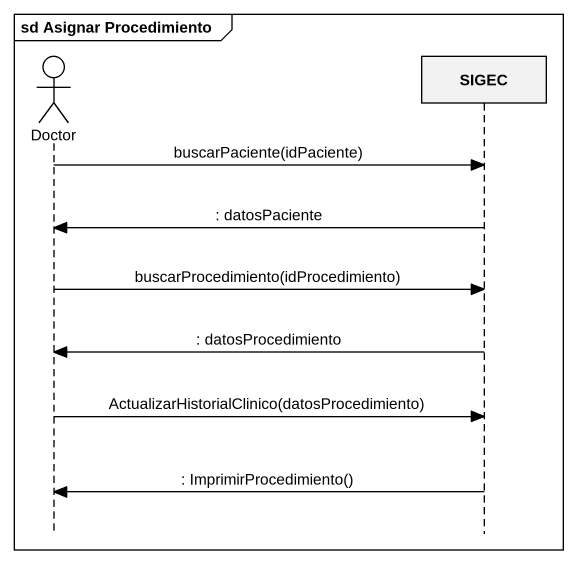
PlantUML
@startuml
mainframe sd Asignar Procedimiento
hide footbox
actor Doctor
participant SIGEC

Doctor -> SIGEC : buscarPaciente(idPaciente)
SIGEC -> Doctor : : datosPaciente
Doctor -> SIGEC : buscarProcedimiento(idProcedimiento)
SIGEC -> Doctor : : datosProcedimiento
Doctor -> SIGEC : ActualizarHistorialClinico(datosProcedimiento)
SIGEC -> Doctor : : ImprimirProcedimiento()
@enduml
